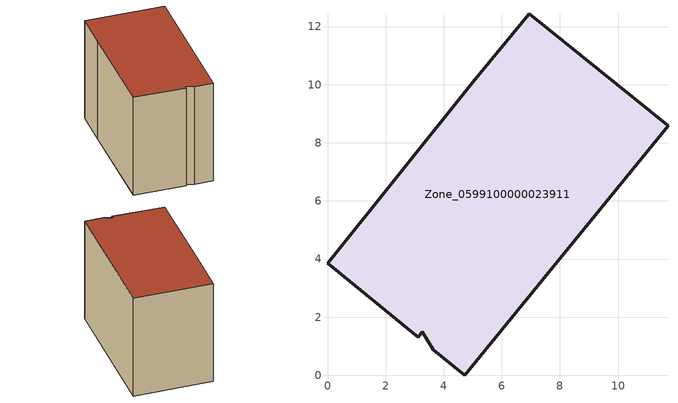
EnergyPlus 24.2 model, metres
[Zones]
Zone_0599100000023911
 floor ground (C_G): 5,10.08 6.94,12.44 11.72,8.59 4.73,0 3.64,0.89 3.27,1.49 3.12,1.31 0,3.86 z0
 wall outside (C_F): 3.12,1.31 3.27,1.49 3.64,0.89 4.73,0 11.72,8.59 6.94,12.44 5,10.08 0,3.86 3.12,1.31 z0:8.35
 roof outside (C_R): 3.64,0.89 4.73,0 11.72,8.59 6.94,12.44 5,10.08 0,3.86 3.12,1.31 3.27,1.49 z8.35
[BUILDING]
Pand.0599100000023911: North Axis=0; Terrain=City; Loads Convergence Tolerance Value=0.04; Temperature Convergence Tolerance Value=0.4; Solar Distribution=FullExterior; Maximum Number of Warmup Days=25; Minimum Number of Warmup Days=1
[Site:Location]
Rotterdam.The.Hague.AP_ZH_NLD Design_Conditions: Latitude=51.96; Longitude=4.45; Time Zone=1; Elevation=-4.5
[SITE:GROUNDTEMPERATURE:BUILDINGSURFACE]
18, 18, 18, 18, 18, 18, 18, 18, 18, 18, 18, 18
[MATERIAL] Thermal Absorptance=0.9; Solar Absorptance=0.7; Visible Absorptance=0.7
Name | Roughness | Thickness | Conductivity | Density | Specific Heat
G.TI.1946-1964 | MediumSmooth | 0.15 | 1 | 540 | 1210
F.TI.1946-1964 | Rough | 0.3 | 0.857143 | 1920 | 840
R.TI.1946-1964 | MediumRough | 0.2 | 0.277778 | 1500 | 1000
[CONSTRUCTION]
C_G: G.TI.1946-1964
C_F: F.TI.1946-1964
C_R: R.TI.1946-1964
[ZONE]
Zone_0599100000023911: Type=1; Multiplier=1; Ceiling Height=Autocalculate; Volume=Autocalculate; Floor Area=autocalculate; Part of Total Floor Area=Yes
[ZONEINFILTRATION:DESIGNFLOWRATE]
Infil_Zone_0599100000023911: Zone or ZoneList or Space or SpaceList=Zone_0599100000023911; Schedule=AlwaysOn; Design Flow Rate Calculation Method=Flow/Area; Flow Rate per Floor Area=0.003; Constant Term Coefficient=1; Temperature Term Coefficient=0; Velocity Term Coefficient=0; Velocity Squared Term Coefficient=0
[HVACTEMPLATE:ZONE:IDEALLOADSAIRSYSTEM]
Zone_0599100000023911: Maximum Heating Supply Air Temperature=50; Minimum Cooling Supply Air Temperature=13; Maximum Heating Supply Air Humidity Ratio=0.0156; Minimum Cooling Supply Air Humidity Ratio=0.0077; Heating Limit=NoLimit; Cooling Limit=NoLimit; Dehumidification Control Type=ConstantSensibleHeatRatio; Cooling Sensible Heat Ratio=0.7; Dehumidification Setpoint=60; Humidification Control Type=None; Humidification Setpoint=30; Outdoor Air Method=None; Outdoor Air Flow Rate per Person=0.00944; Outdoor Air Flow Rate per Zone Floor Area=0; Outdoor Air Flow Rate per Zone=0; Demand Controlled Ventilation Type=None; Outdoor Air Economizer Type=NoEconomizer; Heat Recovery Type=None; Sensible Heat Recovery Effectiveness=0.7; Latent Heat Recovery Effectiveness=0.65
[ZONECONTROL:THERMOSTAT]
ThermostatControl_Zone_0599100000023911: Zone or ZoneList=Zone_0599100000023911; Control Type Schedule=DualSetpointControlType; Control 1=Thermostat_Zone_0599100000023911; Temperature Difference Between Cutout And Setpoint=0
[THERMOSTATSETPOINT:DUALSETPOINT]
Thermostat_Zone_0599100000023911: Heating Setpoint Temperature Schedule=HeatingSetpoint_Zone_0599100000023911; Cooling Setpoint Temperature Schedule=CoolingSetpoint_Zone_0599100000023911
[SCHEDULE:COMPACT]
HeatingSetpoint_Zone_0599100000023911: Through: 12/31, For: AllDays, Until: 24:00, 21
CoolingSetpoint_Zone_0599100000023911: Through: 12/31, For: AllDays, Until: 24:00, 24
DualSetpointControlType: Through: 12/31, For: AllDays, Until: 24:00, 4
AlwaysOn: Through: 12/31, For: AllDays, Until: 24:00, 1
